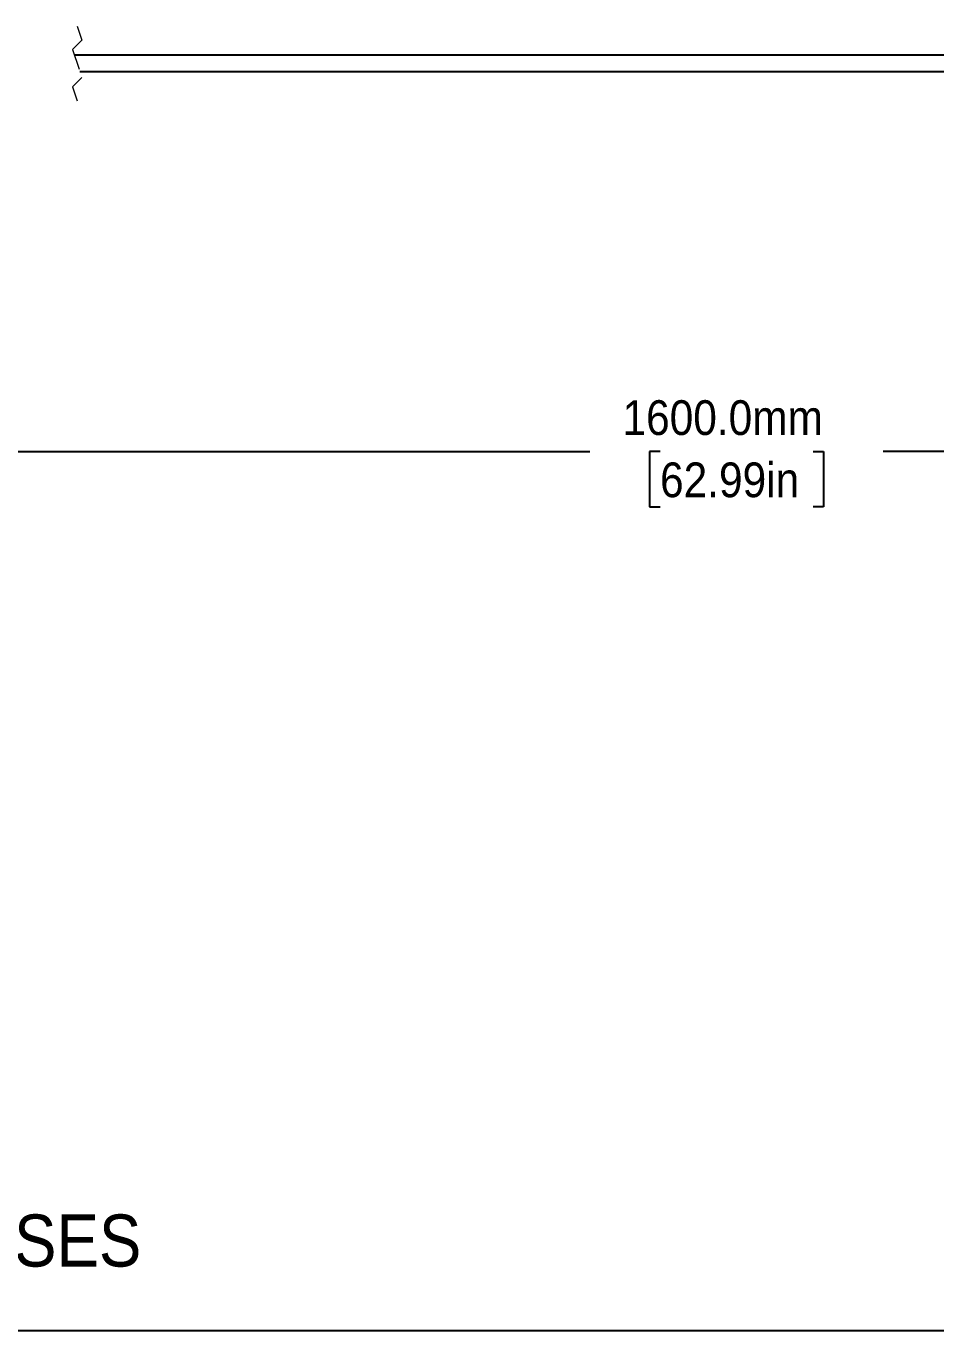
# Model space of a CAD drawing. Header units: millimetres. Extents: x 3 to 832, y 3 to 644.
# Drawn here: x 343.7 to 509.9, y 2.7 to 241.4 of the extents above; entities that cross this region are included whole.
import ezdxf

# ---------------------------------------------------------------- set-up
doc = ezdxf.new("R2010")
doc.units = ezdxf.units.MM
doc.header["$LTSCALE"] = 3
doc.linetypes.add('SLD-Dashed', pattern=[1.905, 1.27, -0.635])
doc.linetypes.add('SLD-Solid', pattern=[0])
for name, color, linetype in [('ANNOTATIONS', 7, 'SLD-Solid'), ('DIMENSIONS', 8, 'SLD-Solid'), ('SHEET_FORMAT', 9, 'SLD-Solid')]:
    doc.layers.add(name, color=color, linetype=linetype)
doc.styles.add('SLDTEXTSTYLE0', font='GOTHIC.TTF', dxfattribs={"width": 0.913})
doc.dimstyles.new('SLDDIMSTYLE2', dxfattribs={"dimtxt": 6.35, "dimasz": 9.525, "dimexe": 0, "dimexo": 0.0625, "dimgap": 1.5875, "dimtad": 0, "dimtih": 1, "dimtoh": 1, "dimdec": 1, "dimrnd": 1e-09, "dimzin": 4, "dimdsep": 46, "dimtxsty": 'SLDTEXTSTYLE0', "dimsah": 1, "dimcen": 0.09, "dimadec": 0, "dimazin": 1, "dimtfac": 1, "dimtdec": 1, "dimtofl": 0, "dimtmove": 0, "dimatfit": 3, "dimfxl": 1, "dimfrac": 2, "dimtolj": 1, "dimtzin": 12, "dimarcsym": 0})

# ---------------------------------------------------------------- blocks, each defined once
blk = doc.blocks.new('SW_NOTE_0_3')
at = {"layer": 'ANNOTATIONS', "color": 0, "char_height": 9.525, "attachment_point": 2, "style": 'SLDTEXTSTYLE0'}
for s, insert in [('FOR INFORMATION ONLY ', (76.94, 12.17)), ('NOT FOR MANUFACTURING PURPOSES', (76.13, -0.53))]:
    blk.add_mtext(s, dxfattribs=dict(at, insert=insert))
blk = doc.blocks.new('_D_3')
at = {"layer": 'DIMENSIONS'}
for p, q in [((740.53, 228.96), (740.53, 158.18)), ((206.48, 223.59), (206.48, 158.18)), ((604.91, 167.75), (602.79, 163.52)), ((609.14, 159.28), (604.91, 167.75)), ((206.48, 163.52), (446.7, 163.52)), ((459.53, 163.52), (457.6, 163.52)), ((457.6, 163.52), (457.6, 153.43)), ((487.49, 163.52), (489.42, 163.52)), ((489.42, 163.52), (489.42, 153.43)), ((602.79, 163.52), (500.32, 163.52)), ((611.26, 163.52), (609.14, 159.28)), ((740.53, 163.52), (611.26, 163.52)), ((457.6, 153.43), (459.53, 153.43)), ((489.42, 153.43), (487.49, 153.43))]:
    blk.add_line(p, q, dxfattribs=at)
for points in [[(206.48, 163.52), (216.01, 161.99), (216.01, 165.04)], [(740.53, 163.52), (731.01, 165.04), (731.01, 161.99)]]:
    blk.add_solid(points, dxfattribs=at)
at = {"layer": 'DIMENSIONS', "char_height": 6.35, "attachment_point": 1, "style": 'SLDTEXTSTYLE0'}
for s, insert in [('1600.0mm', (452.67, 172.92)), ('62.99in', (459.53, 161.54))]:
    blk.add_mtext(s, dxfattribs=dict(at, insert=insert))

msp = doc.modelspace()

# ---------------------------------------------------------------- linework, layer by layer
at = {"color": 7, "linetype": 'SLD-Dashed', "lineweight": 18}
for p, q in [((353, 241.35), (353.85, 238.79)), ((353.85, 238.79), (352.14, 237.08)), ((352.14, 237.08), (353.85, 231.95)), ((353.85, 231.95), (352.14, 230.25)), ((352.14, 230.25), (353, 227.68))]:
    msp.add_line(p, q, dxfattribs=at)
at = {"color": 7, "linetype": 'SLD-Solid', "lineweight": 25}
for p, q in [((704.93, 236.02), (352.5, 236.02)), ((353.5, 233.02), (704.93, 233.02))]:
    msp.add_line(p, q, dxfattribs=at)
at = {"layer": 'SHEET_FORMAT'}
msp.add_line((832.38, 2.71), (3.15, 2.71), dxfattribs=at)

# ---------------------------------------------------------------- block references
at = {"layer": 'ANNOTATIONS'}
msp.add_blockref('SW_NOTE_0_3', (175.86, 24.53), dxfattribs=at)

# ---------------------------------------------------------------- dimensions: what is measured, and where the dimension line sits
at = {"layer": 'DIMENSIONS'}
dim = msp.add_linear_dim(base=(740.53, 163.52), p1=(206.48, 227.4), p2=(740.53, 232.77), text='1600.0mm', dimstyle='SLDDIMSTYLE2', dxfattribs=at)
dim.commit()
dim.dimension.update_dxf_attribs({"geometry": '_D_3', "text_midpoint": (473.51, 163.52), "dimtype": 160})

doc.saveas('drawing.dxf')
